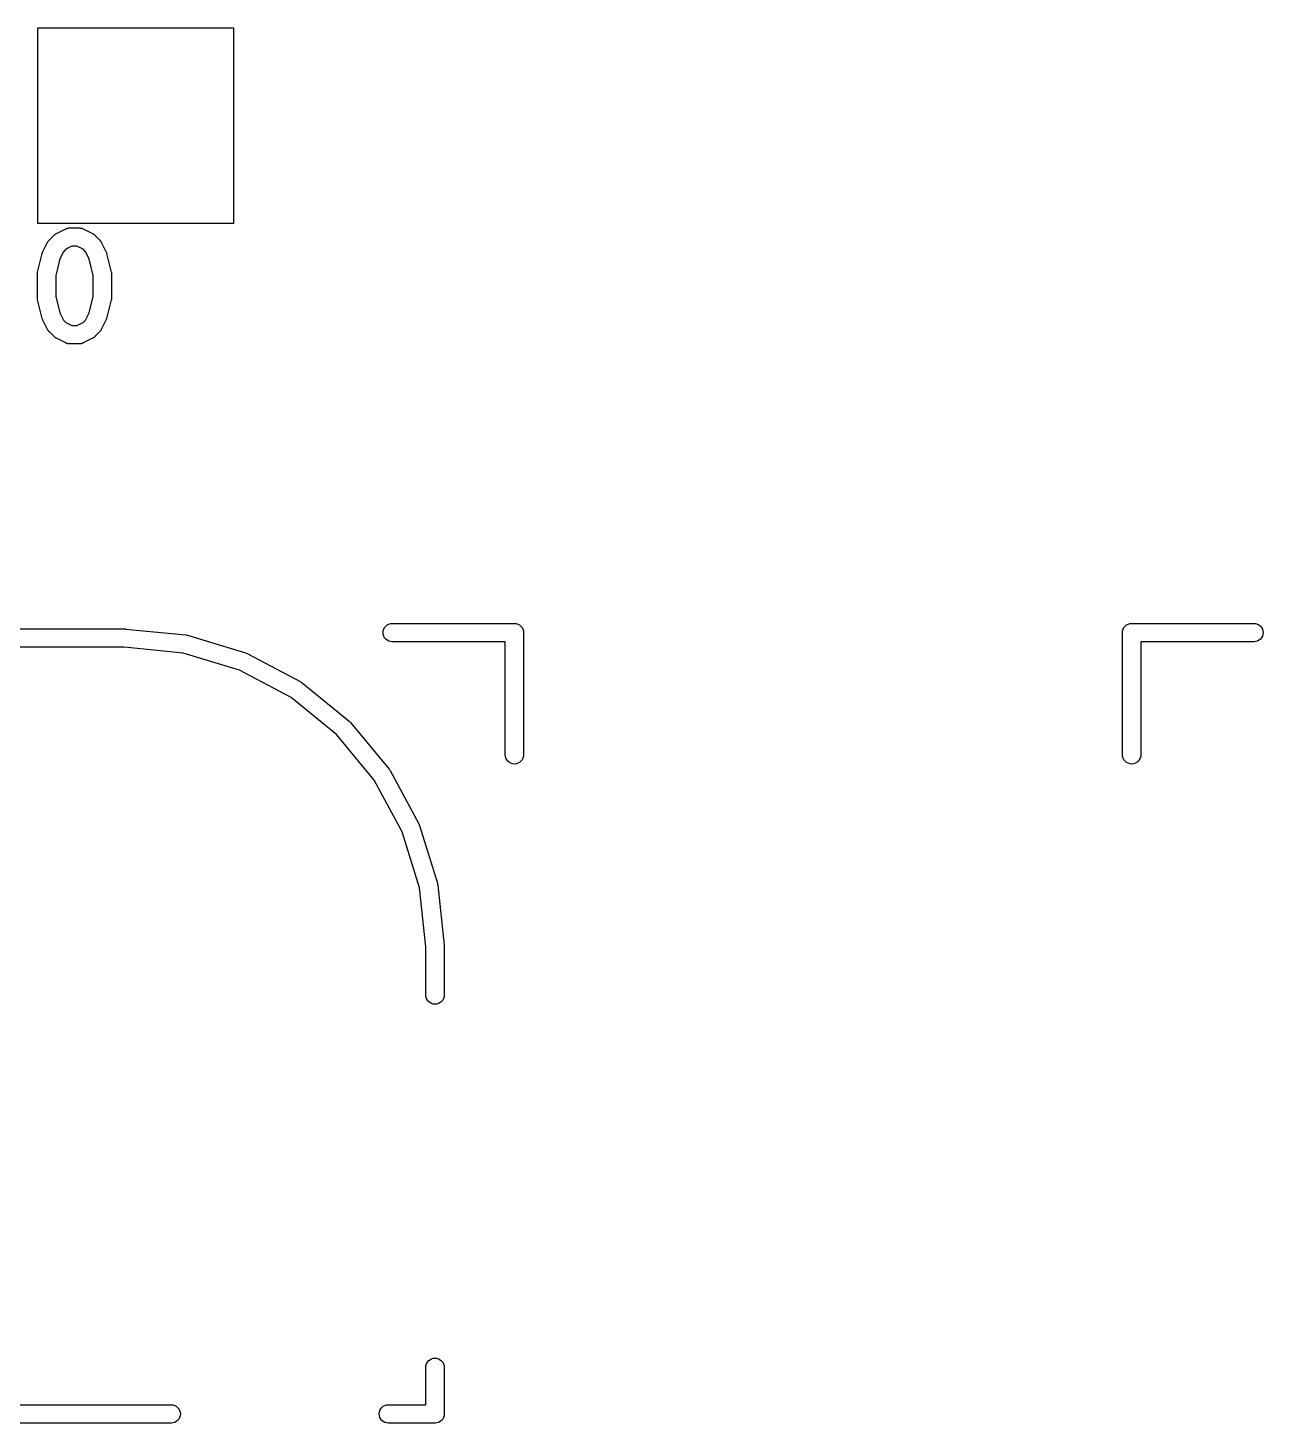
# Model space of a CAD drawing. Extents: x -13 to 127, y -89 to 15.
# Drawn here: x 3.02 to 13.13, y -18.52 to -7.1 of the extents above; entities that cross this region are included whole.
import ezdxf

# ---------------------------------------------------------------- set-up
doc = ezdxf.new("R2010")
doc.units = 0
doc.layers.add('BLACK', color=7, linetype='CONTINUOUS')

msp = doc.modelspace()

# ---------------------------------------------------------------- linework, layer by layer
at = {"layer": 'BLACK', "linetype": 'CONTINUOUS'}
for p, q in [((3.1, -8.7), (3.1, -7.1)), ((3.1, -7.1), (4.7, -7.1)), ((4.7, -7.1), (4.7, -8.7)), ((4.7, -8.7), (3.1, -8.7)), ((3.23343, -8.79623), (3.23672, -8.7936)), ((3.23672, -8.7936), (3.23978, -8.79071)), ((3.23978, -8.79071), (3.24243, -8.78905)), ((3.24243, -8.78905), (3.24487, -8.7871)), ((3.24487, -8.7871), (3.2486, -8.78516)), ((3.2486, -8.78516), (3.25217, -8.78292)), ((3.25217, -8.78292), (3.32836, -8.74482)), ((3.32836, -8.74482), (3.3293, -8.74436)), ((3.3293, -8.74436), (3.33137, -8.7436)), ((3.33137, -8.7436), (3.33332, -8.74256)), ((3.33332, -8.74256), (3.33824, -8.74108)), ((3.33824, -8.74108), (3.34304, -8.73931)), ((3.34304, -8.73931), (3.34522, -8.73897)), ((3.34522, -8.73897), (3.34734, -8.73833)), ((3.34734, -8.73833), (3.35245, -8.73783)), ((3.35245, -8.73783), (3.3575, -8.73703)), ((3.3575, -8.73703), (3.3597, -8.73712)), ((3.3597, -8.73712), (3.3619, -8.7369)), ((3.3619, -8.7369), (3.43809, -8.7369)), ((3.43809, -8.7369), (3.43914, -8.73691)), ((3.43914, -8.73691), (3.44134, -8.73716)), ((3.44134, -8.73716), (3.44354, -8.7371)), ((3.44354, -8.7371), (3.4486, -8.73797)), ((3.4486, -8.73797), (3.45369, -8.73854)), ((3.45369, -8.73854), (3.45579, -8.73921)), ((3.45579, -8.73921), (3.45797, -8.73958)), ((3.45797, -8.73958), (3.46277, -8.74142)), ((3.46277, -8.74142), (3.46764, -8.74297)), ((3.46764, -8.74297), (3.46957, -8.74403)), ((3.46957, -8.74403), (3.47164, -8.74482)), ((3.47164, -8.74482), (3.54783, -8.78292)), ((3.54783, -8.78292), (3.54876, -8.78339)), ((3.54876, -8.78339), (3.55229, -8.78568)), ((3.55229, -8.78568), (3.55601, -8.78768)), ((3.55601, -8.78768), (3.55842, -8.78966)), ((3.55842, -8.78966), (3.56104, -8.79136)), ((3.56104, -8.79136), (3.56406, -8.79429)), ((3.14244, -8.93074), (3.18054, -8.85455)), ((3.18054, -8.85455), (3.18101, -8.85362)), ((3.18101, -8.85362), (3.1833, -8.85009)), ((3.1833, -8.85009), (3.18529, -8.84637)), ((3.18529, -8.84637), (3.18728, -8.84396)), ((3.18728, -8.84396), (3.18898, -8.84134)), ((3.18898, -8.84134), (3.19191, -8.83832)), ((3.19191, -8.83832), (3.19459, -8.83506)), ((3.19459, -8.83506), (3.23268, -8.79697)), ((3.23268, -8.79697), (3.23343, -8.79623)), ((3.37961, -8.8869), (3.33014, -8.91164)), ((3.42039, -8.8869), (3.37961, -8.8869)), ((3.46986, -8.91164), (3.42039, -8.8869)), ((3.56406, -8.79429), (3.56732, -8.79697)), ((3.56732, -8.79697), (3.60541, -8.83506)), ((3.60541, -8.83506), (3.60615, -8.83581)), ((3.60615, -8.83581), (3.60878, -8.8391)), ((3.60878, -8.8391), (3.61167, -8.84216)), ((3.61167, -8.84216), (3.61333, -8.84481)), ((3.61333, -8.84481), (3.61528, -8.84725)), ((3.61528, -8.84725), (3.61722, -8.85098)), ((3.61722, -8.85098), (3.61946, -8.85455)), ((3.61946, -8.85455), (3.65756, -8.93074)), ((3.09867, -9.09848), (3.13676, -8.94609)), ((3.13676, -8.94609), (3.13702, -8.94508)), ((3.13702, -8.94508), (3.13714, -8.94476)), ((3.13714, -8.94476), (3.1372, -8.94441)), ((3.1372, -8.94441), (3.13971, -8.93786)), ((3.13971, -8.93786), (3.14213, -8.93136)), ((3.14213, -8.93136), (3.14232, -8.93107)), ((3.14232, -8.93107), (3.14244, -8.93074)), ((3.28029, -8.99046), (3.24643, -9.1259)), ((3.30926, -8.93252), (3.28029, -8.99046)), ((3.33014, -8.91164), (3.30926, -8.93252)), ((3.49074, -8.93252), (3.46986, -8.91164)), ((3.51971, -8.99046), (3.49074, -8.93252)), ((3.55357, -9.1259), (3.51971, -8.99046)), ((3.65756, -8.93074), (3.65802, -8.93168)), ((3.65802, -8.93168), (3.65814, -8.93201)), ((3.65814, -8.93201), (3.65832, -8.93231)), ((3.65832, -8.93231), (3.66068, -8.93893)), ((3.66068, -8.93893), (3.66307, -8.94542)), ((3.66307, -8.94542), (3.66312, -8.94576)), ((3.66312, -8.94576), (3.66324, -8.94609)), ((3.66324, -8.94609), (3.70133, -9.09848)), ((3.09643, -9.11667), (3.09644, -9.11562)), ((3.09643, -9.30714), (3.09643, -9.11667)), ((3.09644, -9.11562), (3.09658, -9.11429)), ((3.09652, -9.11295), (3.0974, -9.10701)), ((3.09658, -9.11429), (3.09652, -9.11295)), ((3.0974, -9.10701), (3.09807, -9.10107)), ((3.09807, -9.10107), (3.09847, -9.0998)), ((3.09847, -9.0998), (3.09867, -9.09848)), ((3.24643, -9.1259), (3.24643, -9.29791)), ((3.55357, -9.29791), (3.55357, -9.1259)), ((3.70133, -9.09848), (3.70158, -9.09949)), ((3.70158, -9.09949), (3.70176, -9.10082)), ((3.70176, -9.10082), (3.70214, -9.1021)), ((3.70214, -9.1021), (3.70273, -9.10806)), ((3.70273, -9.10806), (3.70352, -9.114)), ((3.70352, -9.114), (3.70344, -9.11534)), ((3.70344, -9.11534), (3.70357, -9.11667)), ((3.70357, -9.11667), (3.70357, -9.30714)), ((3.09656, -9.30848), (3.09643, -9.30714)), ((3.09648, -9.30981), (3.09656, -9.30848)), ((3.09727, -9.31574), (3.09648, -9.30981)), ((3.09786, -9.32171), (3.09727, -9.31574)), ((3.09824, -9.32299), (3.09786, -9.32171)), ((3.09842, -9.32432), (3.09824, -9.32299)), ((3.09867, -9.32533), (3.09842, -9.32432)), ((3.13676, -9.47771), (3.09867, -9.32533)), ((3.24643, -9.29791), (3.28029, -9.43335)), ((3.51971, -9.43335), (3.55357, -9.29791)), ((3.70133, -9.32533), (3.66324, -9.47771)), ((3.70153, -9.32401), (3.70133, -9.32533)), ((3.70193, -9.32273), (3.70153, -9.32401)), ((3.7026, -9.31679), (3.70193, -9.32273)), ((3.70348, -9.31085), (3.7026, -9.31679)), ((3.70356, -9.30819), (3.70341, -9.30951)), ((3.70341, -9.30951), (3.70348, -9.31085)), ((3.70357, -9.30714), (3.70356, -9.30819)), ((3.13688, -9.47804), (3.13676, -9.47771)), ((3.13693, -9.47838), (3.13688, -9.47804)), ((3.13933, -9.48491), (3.13693, -9.47838)), ((3.28029, -9.43335), (3.30926, -9.49129)), ((3.49074, -9.49129), (3.51971, -9.43335)), ((3.66298, -9.47873), (3.66285, -9.47905)), ((3.66324, -9.47771), (3.66298, -9.47873)), ((3.14168, -9.4915), (3.13933, -9.48491)), ((3.14186, -9.4918), (3.14168, -9.4915)), ((3.14198, -9.49212), (3.14186, -9.4918)), ((3.14244, -9.49306), (3.14198, -9.49212)), ((3.18054, -9.56926), (3.14244, -9.49306)), ((3.18278, -9.57282), (3.18054, -9.56926)), ((3.18472, -9.57656), (3.18278, -9.57282)), ((3.18666, -9.579), (3.18472, -9.57656)), ((3.18833, -9.58165), (3.18666, -9.579)), ((3.19122, -9.58471), (3.18833, -9.58165)), ((3.19385, -9.588), (3.19122, -9.58471)), ((3.19459, -9.58875), (3.19385, -9.588)), ((3.23268, -9.62684), (3.19459, -9.58875)), ((3.30926, -9.49129), (3.33014, -9.51217)), ((3.33014, -9.51217), (3.37961, -9.5369)), ((3.37961, -9.5369), (3.42039, -9.5369)), ((3.42039, -9.5369), (3.46986, -9.51217)), ((3.46986, -9.51217), (3.49074, -9.49129)), ((3.60541, -9.58875), (3.56732, -9.62684)), ((3.60809, -9.58549), (3.60541, -9.58875)), ((3.61102, -9.58247), (3.60809, -9.58549)), ((3.61272, -9.57985), (3.61102, -9.58247)), ((3.6147, -9.57744), (3.61272, -9.57985)), ((3.61669, -9.57372), (3.6147, -9.57744)), ((3.61899, -9.57019), (3.61669, -9.57372)), ((3.61946, -9.56926), (3.61899, -9.57019)), ((3.65756, -9.49306), (3.61946, -9.56926)), ((3.65768, -9.49274), (3.65756, -9.49306)), ((3.65786, -9.49244), (3.65768, -9.49274)), ((3.66029, -9.48595), (3.65786, -9.49244)), ((3.6628, -9.4794), (3.66029, -9.48595)), ((3.66285, -9.47905), (3.6628, -9.4794)), ((3.23594, -9.62952), (3.23268, -9.62684)), ((3.23896, -9.63245), (3.23594, -9.62952)), ((3.24158, -9.63415), (3.23896, -9.63245)), ((3.24399, -9.63613), (3.24158, -9.63415)), ((3.2477, -9.63812), (3.24399, -9.63613)), ((3.25124, -9.64042), (3.2477, -9.63812)), ((3.25217, -9.64089), (3.25124, -9.64042)), ((3.32836, -9.67899), (3.25217, -9.64089)), ((3.33042, -9.67978), (3.32836, -9.67899)), ((3.33236, -9.68084), (3.33042, -9.67978)), ((3.33724, -9.68239), (3.33236, -9.68084)), ((3.34203, -9.68422), (3.33724, -9.68239)), ((3.34421, -9.6846), (3.34203, -9.68422)), ((3.34631, -9.68526), (3.34421, -9.6846)), ((3.3514, -9.68584), (3.34631, -9.68526)), ((3.35646, -9.68671), (3.3514, -9.68584)), ((3.35866, -9.68665), (3.35646, -9.68671)), ((3.36086, -9.6869), (3.35866, -9.68665)), ((3.3619, -9.6869), (3.36086, -9.6869)), ((3.43809, -9.6869), (3.3619, -9.6869)), ((3.44029, -9.68669), (3.43809, -9.6869)), ((3.4425, -9.68677), (3.44029, -9.68669)), ((3.44755, -9.68598), (3.4425, -9.68677)), ((3.45266, -9.68548), (3.44755, -9.68598)), ((3.45478, -9.68484), (3.45266, -9.68548)), ((3.45696, -9.68449), (3.45478, -9.68484)), ((3.46176, -9.68273), (3.45696, -9.68449)), ((3.46667, -9.68124), (3.46176, -9.68273)), ((3.46862, -9.68021), (3.46667, -9.68124)), ((3.4707, -9.67945), (3.46862, -9.68021)), ((3.47164, -9.67899), (3.4707, -9.67945)), ((3.54783, -9.64089), (3.47164, -9.67899)), ((3.55139, -9.63865), (3.54783, -9.64089)), ((3.55513, -9.63671), (3.55139, -9.63865)), ((3.55757, -9.63476), (3.55513, -9.63671)), ((3.56022, -9.6331), (3.55757, -9.63476)), ((3.56328, -9.63021), (3.56022, -9.6331)), ((3.56657, -9.62758), (3.56328, -9.63021)), ((3.56732, -9.62684), (3.56657, -9.62758)), ((5.94671, -11.9967), (5.95813, -11.9873)), ((5.95813, -11.9873), (5.97116, -11.9804)), ((5.97116, -11.9804), (5.9853, -11.9761)), ((5.9853, -11.9761), (5.99632, -11.975)), ((5.99632, -11.975), (6.99632, -11.975)), ((6.99632, -11.975), (7, -11.9746)), ((7, -11.9746), (7.00367, -11.975)), ((7.00367, -11.975), (7.0147, -11.9761)), ((7.0147, -11.9761), (7.02884, -11.9804)), ((7.02884, -11.9804), (7.04187, -11.9873)), ((7.04187, -11.9873), (7.05329, -11.9967)), ((11.9967, -11.9967), (12.0081, -11.9873)), ((12.0081, -11.9873), (12.0212, -11.9804)), ((12.0212, -11.9804), (12.0353, -11.9761)), ((12.0353, -11.9761), (12.0463, -11.975)), ((12.0463, -11.975), (12.05, -11.9746)), ((12.05, -11.9746), (12.0537, -11.975)), ((12.0537, -11.975), (13.0537, -11.975)), ((13.0537, -11.975), (13.0647, -11.9761)), ((13.0647, -11.9761), (13.0788, -11.9804)), ((13.0788, -11.9804), (13.0919, -11.9873)), ((13.0919, -11.9873), (13.1033, -11.9967)), ((-5.07632, -12.02), (3.81367, -12.02)), ((3.81367, -12.02), (3.81731, -12.0204)), ((3.81731, -12.0204), (3.81732, -12.0204)), ((3.81732, -12.0204), (4.31066, -12.0687)), ((4.31066, -12.0687), (4.31067, -12.0687)), ((4.31067, -12.0687), (4.31068, -12.0687)), ((4.31068, -12.0687), (4.31171, -12.0688)), ((4.31171, -12.0688), (4.31834, -12.0702)), ((4.31834, -12.0702), (4.32503, -12.0716)), ((4.32503, -12.0716), (4.7996, -12.2149)), ((5.92464, -12.05), (5.92609, -12.0353)), ((5.92609, -12.0647), (5.92464, -12.05)), ((5.92609, -12.0353), (5.93037, -12.0212)), ((5.93037, -12.0788), (5.92609, -12.0647)), ((5.93037, -12.0212), (5.93734, -12.0081)), ((5.93734, -12.0919), (5.93037, -12.0788)), ((5.93734, -12.0081), (5.94671, -11.9967)), ((5.94671, -12.1033), (5.93734, -12.0919)), ((5.95813, -12.1127), (5.94671, -12.1033)), ((7.05329, -11.9967), (7.06266, -12.0081)), ((7.06266, -12.0081), (7.06962, -12.0212)), ((7.06962, -12.0212), (7.07391, -12.0353)), ((7.07391, -12.0353), (7.07536, -12.05)), ((7.07536, -12.05), (7.075, -12.0537)), ((7.075, -12.0537), (7.075, -13.0537)), ((11.9746, -12.05), (11.9761, -12.0353)), ((11.975, -12.0537), (11.9746, -12.05)), ((11.975, -13.0537), (11.975, -12.0537)), ((11.9761, -12.0353), (11.9804, -12.0212)), ((11.9804, -12.0212), (11.9873, -12.0081)), ((11.9873, -12.0081), (11.9967, -11.9967)), ((13.1033, -12.1033), (13.0919, -12.1127)), ((13.1033, -11.9967), (13.1127, -12.0081)), ((13.1127, -12.0919), (13.1033, -12.1033)), ((13.1127, -12.0081), (13.1196, -12.0212)), ((13.1196, -12.0788), (13.1127, -12.0919)), ((13.1196, -12.0212), (13.1239, -12.0353)), ((13.1239, -12.0647), (13.1196, -12.0788)), ((13.1239, -12.0353), (13.1254, -12.05)), ((13.1254, -12.05), (13.1239, -12.0647)), ((3.80633, -12.17), (-5.005, -12.17)), ((4.28872, -12.2173), (3.80633, -12.17)), ((4.7492, -12.3563), (4.28872, -12.2173)), ((4.7996, -12.2149), (4.8006, -12.2152)), ((4.8006, -12.2152), (4.80689, -12.2179)), ((4.80689, -12.2179), (4.81313, -12.2204)), ((5.97116, -12.1196), (5.95813, -12.1127)), ((5.9853, -12.1239), (5.97116, -12.1196)), ((5.99632, -12.125), (5.9853, -12.1239)), ((6.925, -12.125), (5.99632, -12.125)), ((6.925, -13.0537), (6.925, -12.125)), ((13.0537, -12.125), (12.125, -12.125)), ((12.125, -12.125), (12.125, -13.0537)), ((13.0647, -12.1239), (13.0537, -12.125)), ((13.0788, -12.1196), (13.0647, -12.1239)), ((13.0919, -12.1127), (13.0788, -12.1196)), ((4.81313, -12.2204), (5.25082, -12.4532)), ((5.17391, -12.5821), (4.7492, -12.3563)), ((5.25082, -12.4532), (5.25082, -12.4532)), ((5.25082, -12.4532), (5.25083, -12.4532)), ((5.25083, -12.4532), (5.25175, -12.4537)), ((5.25175, -12.4537), (5.25735, -12.4575)), ((5.25735, -12.4575), (5.26302, -12.4613)), ((5.26302, -12.4613), (5.64717, -12.7746)), ((5.54667, -12.8862), (5.17391, -12.5821)), ((5.64717, -12.7746), (5.64798, -12.7752)), ((5.64798, -12.7752), (5.65271, -12.7801)), ((5.65271, -12.7801), (5.65756, -12.7849)), ((5.65756, -12.7849), (5.97354, -13.1668)), ((5.85328, -13.2568), (5.54667, -12.8862)), ((6.92609, -13.0647), (6.925, -13.0537)), ((6.93038, -13.0788), (6.92609, -13.0647)), ((6.93734, -13.0919), (6.93038, -13.0788)), ((6.94671, -13.1033), (6.93734, -13.0919)), ((6.95813, -13.1127), (6.94671, -13.1033)), ((6.97116, -13.1196), (6.95813, -13.1127)), ((6.9853, -13.1239), (6.97116, -13.1196)), ((7, -13.1254), (6.9853, -13.1239)), ((7.0147, -13.1239), (7, -13.1254)), ((7.02884, -13.1196), (7.0147, -13.1239)), ((7.04187, -13.1127), (7.02884, -13.1196)), ((7.05329, -13.1033), (7.04187, -13.1127)), ((7.06266, -13.0919), (7.05329, -13.1033)), ((7.06962, -13.0788), (7.06266, -13.0919)), ((7.07391, -13.0647), (7.06962, -13.0788)), ((7.075, -13.0537), (7.07391, -13.0647)), ((11.9761, -13.0647), (11.975, -13.0537)), ((11.9804, -13.0788), (11.9761, -13.0647)), ((11.9873, -13.0919), (11.9804, -13.0788)), ((11.9967, -13.1033), (11.9873, -13.0919)), ((12.0081, -13.1127), (11.9967, -13.1033)), ((12.0212, -13.1196), (12.0081, -13.1127)), ((12.0353, -13.1239), (12.0212, -13.1196)), ((12.05, -13.1254), (12.0353, -13.1239)), ((12.0647, -13.1239), (12.05, -13.1254)), ((12.0788, -13.1196), (12.0647, -13.1239)), ((12.0919, -13.1127), (12.0788, -13.1196)), ((12.1033, -13.1033), (12.0919, -13.1127)), ((12.1127, -13.0919), (12.1033, -13.1033)), ((12.1196, -13.0788), (12.1127, -13.0919)), ((12.1239, -13.0647), (12.1196, -13.0788)), ((12.125, -13.0537), (12.1239, -13.0647)), ((5.97354, -13.1668), (5.97421, -13.1677)), ((5.97421, -13.1677), (5.97792, -13.1733)), ((5.97792, -13.1733), (5.98173, -13.179)), ((5.98173, -13.179), (6.21751, -13.615)), ((6.08206, -13.6799), (5.85328, -13.2568)), ((6.2243, -14.1394), (6.08206, -13.6799)), ((6.21751, -13.615), (6.218, -13.616)), ((6.218, -13.616), (6.22054, -13.6223)), ((6.22054, -13.6223), (6.22318, -13.6285)), ((6.22318, -13.6285), (6.36977, -14.1021)), ((6.27495, -14.6213), (6.2243, -14.1394)), ((6.36977, -14.1021), (6.37007, -14.1031)), ((6.37007, -14.1031), (6.37134, -14.1098)), ((6.37134, -14.1098), (6.37271, -14.1164)), ((6.37271, -14.1164), (6.42453, -14.6094)), ((6.42453, -14.6094), (6.42463, -14.6105)), ((6.42463, -14.6105), (6.42461, -14.6137)), ((6.42461, -14.6137), (6.42494, -14.617)), ((6.42494, -14.617), (6.42499, -14.6312)), ((6.275, -14.6353), (6.27495, -14.6213)), ((6.275, -15.0197), (6.275, -14.6353)), ((6.42499, -14.6312), (6.425, -14.6313)), ((6.425, -14.6313), (6.425, -15.0197)), ((6.27609, -15.0307), (6.275, -15.0197)), ((6.28038, -15.0448), (6.27609, -15.0307)), ((6.28734, -15.0579), (6.28038, -15.0448)), ((6.29671, -15.0693), (6.28734, -15.0579)), ((6.30813, -15.0787), (6.29671, -15.0693)), ((6.40329, -15.0693), (6.39187, -15.0787)), ((6.41266, -15.0579), (6.40329, -15.0693)), ((6.41962, -15.0448), (6.41266, -15.0579)), ((6.42391, -15.0307), (6.41962, -15.0448)), ((6.425, -15.0197), (6.42391, -15.0307)), ((6.32116, -15.0856), (6.30813, -15.0787)), ((6.3353, -15.0899), (6.32116, -15.0856)), ((6.35, -15.0914), (6.3353, -15.0899)), ((6.3647, -15.0899), (6.35, -15.0914)), ((6.37884, -15.0856), (6.3647, -15.0899)), ((6.39187, -15.0787), (6.37884, -15.0856)), ((6.27609, -18.0493), (6.28037, -18.0352)), ((6.28037, -18.0352), (6.28734, -18.0221)), ((6.28734, -18.0221), (6.29671, -18.0107)), ((6.29671, -18.0107), (6.30813, -18.0013)), ((6.30813, -18.0013), (6.32116, -17.9944)), ((6.32116, -17.9944), (6.3353, -17.9901)), ((6.3353, -17.9901), (6.35, -17.9886)), ((6.35, -17.9886), (6.3647, -17.9901)), ((6.3647, -17.9901), (6.37884, -17.9944)), ((6.37884, -17.9944), (6.39187, -18.0013)), ((6.39187, -18.0013), (6.40329, -18.0107)), ((6.40329, -18.0107), (6.41266, -18.0221)), ((6.41266, -18.0221), (6.41962, -18.0352)), ((6.41962, -18.0352), (6.42391, -18.0493)), ((6.275, -18.0603), (6.27609, -18.0493)), ((6.275, -18.37), (6.275, -18.0603)), ((6.42391, -18.0493), (6.425, -18.0603)), ((6.425, -18.0603), (6.425, -18.4413)), ((2.59407, -18.37), (4.19467, -18.37)), ((4.19467, -18.37), (4.2057, -18.3711)), ((4.2057, -18.3711), (4.21984, -18.3754)), ((4.21984, -18.3754), (4.23287, -18.3823)), ((4.23287, -18.3823), (4.24429, -18.3917)), ((5.91571, -18.3917), (5.92713, -18.3823)), ((5.92713, -18.3823), (5.94016, -18.3754)), ((5.94016, -18.3754), (5.9543, -18.3711)), ((5.9543, -18.3711), (5.96532, -18.37)), ((5.96532, -18.37), (6.275, -18.37)), ((4.24429, -18.4983), (4.23287, -18.5077)), ((4.24429, -18.3917), (4.25366, -18.4031)), ((4.25366, -18.4869), (4.24429, -18.4983)), ((4.25366, -18.4031), (4.26062, -18.4162)), ((4.26063, -18.4738), (4.25366, -18.4869)), ((4.26062, -18.4162), (4.26491, -18.4303)), ((4.26491, -18.4597), (4.26063, -18.4738)), ((4.26491, -18.4303), (4.26636, -18.445)), ((4.26636, -18.445), (4.26491, -18.4597)), ((5.89364, -18.445), (5.89509, -18.4303)), ((5.89509, -18.4597), (5.89364, -18.445)), ((5.89509, -18.4303), (5.89938, -18.4162)), ((5.89938, -18.4738), (5.89509, -18.4597)), ((5.89938, -18.4162), (5.90634, -18.4031)), ((5.90634, -18.4869), (5.89938, -18.4738)), ((5.90634, -18.4031), (5.91571, -18.3917)), ((5.91571, -18.4983), (5.90634, -18.4869)), ((5.92713, -18.5077), (5.91571, -18.4983)), ((6.40329, -18.4983), (6.39187, -18.5077)), ((6.41266, -18.4869), (6.40329, -18.4983)), ((6.41962, -18.4738), (6.41266, -18.4869)), ((6.42391, -18.4597), (6.41962, -18.4738)), ((6.425, -18.4487), (6.42391, -18.4597)), ((6.425, -18.4413), (6.42536, -18.445)), ((6.42536, -18.445), (6.425, -18.4487)), ((4.19468, -18.52), (2.53632, -18.52)), ((4.2057, -18.5189), (4.19468, -18.52)), ((4.21984, -18.5146), (4.2057, -18.5189)), ((4.23287, -18.5077), (4.21984, -18.5146)), ((5.94016, -18.5146), (5.92713, -18.5077)), ((5.9543, -18.5189), (5.94016, -18.5146)), ((5.96532, -18.52), (5.9543, -18.5189)), ((6.34632, -18.52), (5.96532, -18.52)), ((6.35, -18.5204), (6.34632, -18.52)), ((6.35367, -18.52), (6.35, -18.5204)), ((6.35369, -18.52), (6.35367, -18.52)), ((6.3647, -18.5189), (6.35369, -18.52)), ((6.37884, -18.5146), (6.3647, -18.5189)), ((6.39187, -18.5077), (6.37884, -18.5146))]:
    msp.add_line(p, q, dxfattribs=at)

doc.saveas('drawing.dxf')
